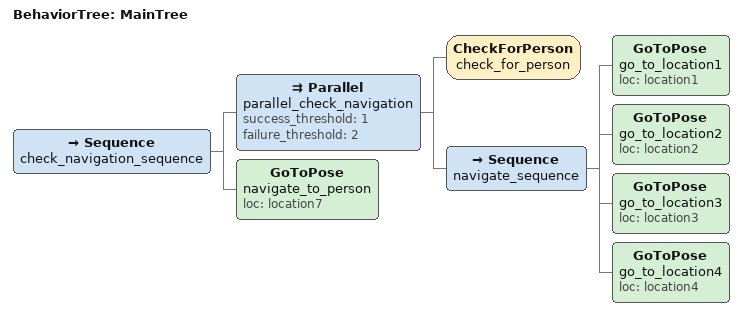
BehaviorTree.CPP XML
<root main_tree_to_execute="MainTree">
  <BehaviorTree ID="MainTree">
    <!-- Sequence to check for person and navigate to predefined locations -->
    <Sequence name="check_navigation_sequence">

      <!-- Parallel node: Will succeed if either person is detected or navigation completes -->
      <Parallel name="parallel_check_navigation" success_threshold="1" failure_threshold="2">

        <!-- Node to check for the presence of a person -->
        <CheckForPerson name="check_for_person" />

        <!-- Sequence for navigating to predefined locations -->
        <Sequence name="navigate_sequence">
          <GoToPose name="go_to_location1" loc="location1" />
          <GoToPose name="go_to_location2" loc="location2" />
          <GoToPose name="go_to_location3" loc="location3" />
          <GoToPose name="go_to_location4" loc="location4" />
        </Sequence>

      </Parallel>

      <!-- Node to navigate to the detected person if a person is detected -->
      <GoToPose name="navigate_to_person" loc="location7" />

    </Sequence>
  </BehaviorTree>
</root>
